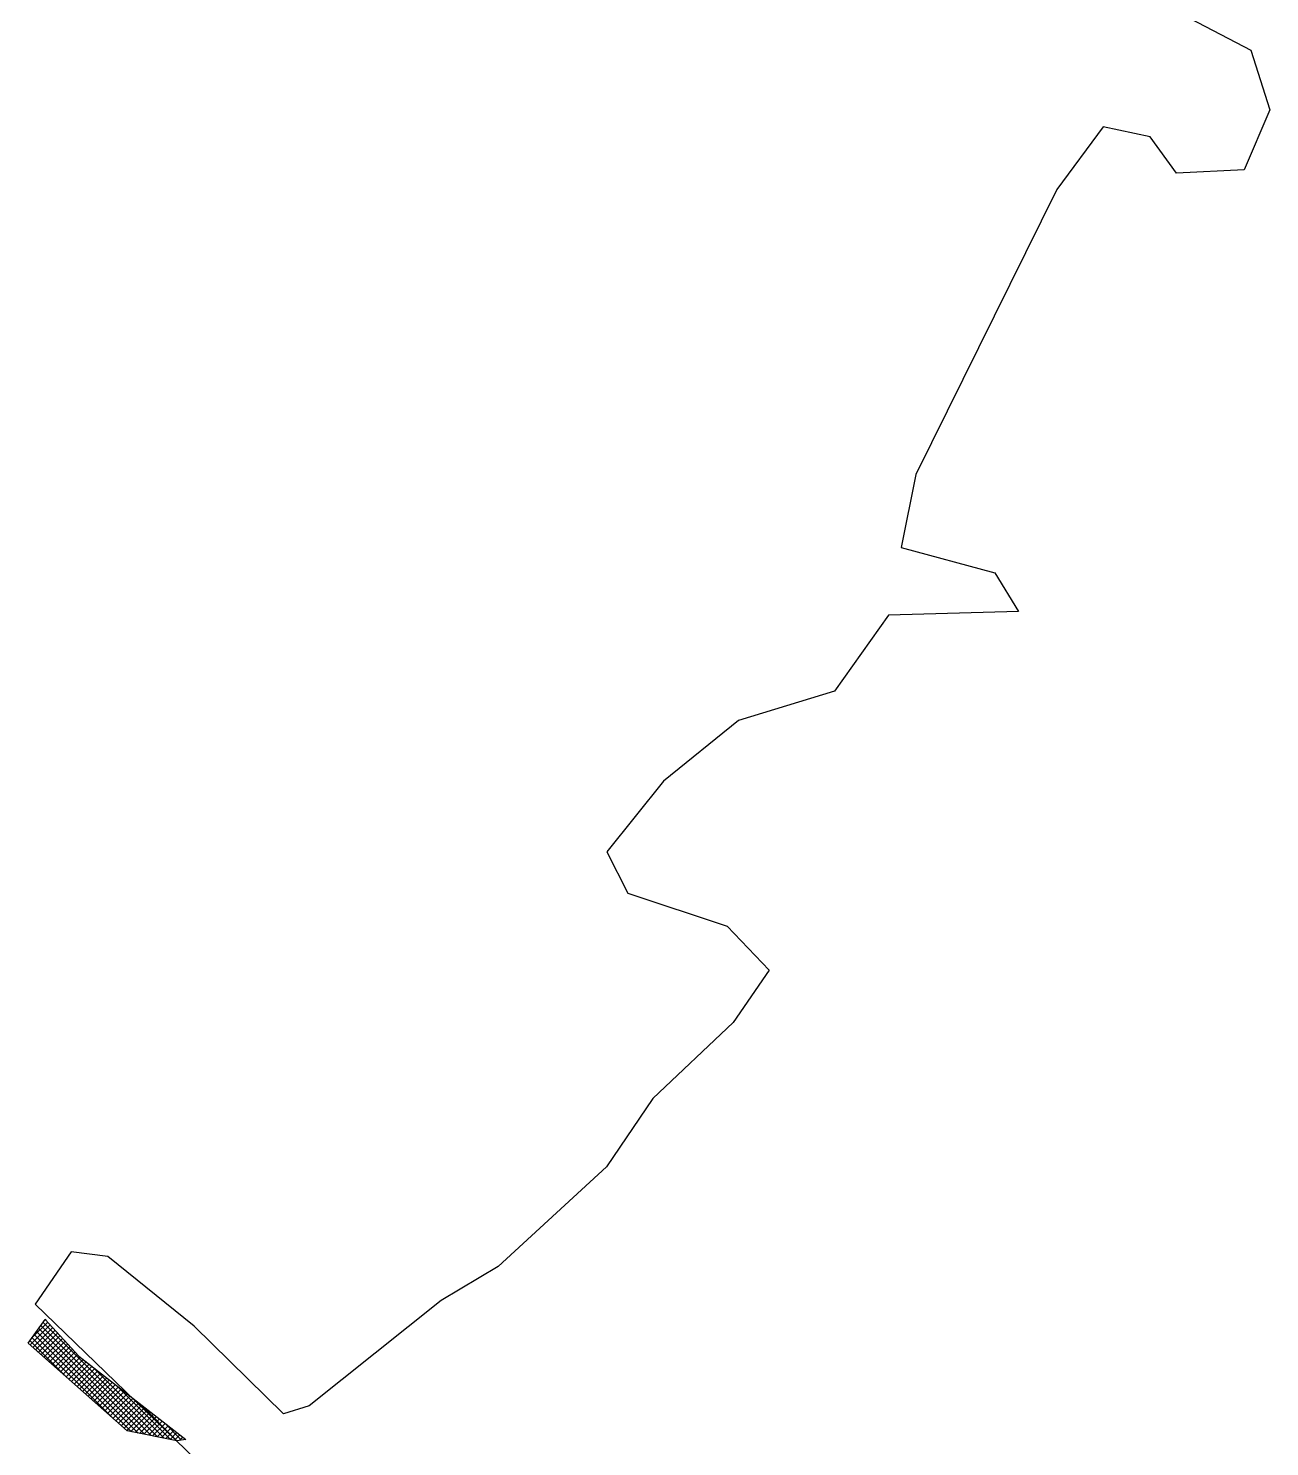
# Model space of a CAD drawing. Header units: metres. Extents: x 267365 to 277461, y 2088854 to 2108025.
# Drawn here: x 270949 to 272018, y 2092436 to 2093658 of the extents above; entities that cross this region are included whole.
import ezdxf

# ---------------------------------------------------------------- set-up
doc = ezdxf.new("R2010")
doc.units = ezdxf.units.M
doc.layers.add('PORT', color=5, linetype='Continuous')
doc.layers.add('village', color=3, linetype='Continuous')

msp = doc.modelspace()

# ---------------------------------------------------------------- linework, layer by layer
at = {"layer": 'PORT'}
for p, q in [((270949, 2092525), (270963.6, 2092545.6)), ((270963.6, 2092545.6), (270992.6, 2092514)), ((271034.3, 2092449.5), (270949, 2092525)), ((270992.6, 2092514), (271084.6, 2092442.1)), ((271076.9, 2092441.1), (271034.3, 2092449.5)), ((271084.6, 2092442.1), (271076.9, 2092441.1))]:
    msp.add_line(p, q, dxfattribs=at)
at = {"layer": 'PORT', "linetype": 'Continuous'}
for p, q in [((270950.5, 2092523.6), (270967.8, 2092541)), ((270952.9, 2092521.5), (270970, 2092538.6)), ((270953, 2092530.6), (270965.7, 2092543.3)), ((270955.3, 2092519.4), (270972.1, 2092536.3)), ((271049.1, 2092446.6), (270958, 2092537.7)), ((271054.7, 2092445.5), (270959.8, 2092540.3)), ((271060.3, 2092444.4), (270961.7, 2092542.9)), ((270964.3, 2092544.9), (270963.5, 2092545.6)), ((270981.3, 2092496.4), (270950.6, 2092527.1)), ((271020.6, 2092461.6), (270952.4, 2092529.8)), ((271037.9, 2092448.8), (270954.3, 2092532.4)), ((271043.5, 2092447.7), (270956.1, 2092535)), ((270957.7, 2092517.3), (270974.3, 2092533.9)), ((270960.1, 2092515.2), (270976.4, 2092531.6)), ((270962.4, 2092513.1), (270978.6, 2092529.3)), ((270964.8, 2092511), (270980.7, 2092526.9)), ((270967.2, 2092508.9), (270982.9, 2092524.6)), ((270969.6, 2092506.8), (270985, 2092522.2)), ((270972, 2092504.7), (270987.2, 2092519.9)), ((270974.3, 2092502.6), (270989.3, 2092517.6)), ((270976.7, 2092500.4), (270991.5, 2092515.2)), ((270979.1, 2092498.3), (270993.8, 2092513.1)), ((270981.5, 2092496.2), (270996.3, 2092511.1)), ((270983.9, 2092494.1), (270998.9, 2092509.1)), ((270986.2, 2092492), (271001.4, 2092507.1)), ((270988.6, 2092489.9), (271003.9, 2092505.2)), ((270991, 2092487.8), (271006.4, 2092503.2)), ((270993.4, 2092485.7), (271008.9, 2092501.2)), ((271065.9, 2092443.2), (271004.1, 2092505)), ((270995.8, 2092483.6), (271011.5, 2092499.3)), ((270998.2, 2092481.5), (271014, 2092497.3)), ((271000.5, 2092479.4), (271016.5, 2092495.3)), ((271002.9, 2092477.2), (271019, 2092493.4)), ((271005.3, 2092475.1), (271021.5, 2092491.4)), ((271007.7, 2092473), (271024.1, 2092489.4)), ((271010.1, 2092470.9), (271026.6, 2092487.4)), ((271071.5, 2092442.1), (271024.7, 2092488.9)), ((271012.4, 2092468.8), (271029.1, 2092485.5)), ((271014.8, 2092466.7), (271031.6, 2092483.5)), ((271017.2, 2092464.6), (271034.1, 2092481.5)), ((271019.6, 2092462.5), (271036.7, 2092479.6)), ((271022, 2092460.4), (271039.2, 2092477.6)), ((271024.3, 2092458.3), (271041.7, 2092475.6)), ((271026.7, 2092456.2), (271044.2, 2092473.6)), ((271029.1, 2092454), (271046.7, 2092471.7)), ((271031.5, 2092451.9), (271049.3, 2092469.7)), ((271033.9, 2092449.8), (271051.8, 2092467.7)), ((271037.4, 2092448.9), (271054.3, 2092465.8)), ((271041.1, 2092448.1), (271056.8, 2092463.8)), ((271077, 2092441.1), (271045.3, 2092472.8)), ((271044.9, 2092447.4), (271059.3, 2092461.8)), ((271048.6, 2092446.6), (271061.9, 2092459.9)), ((271052.4, 2092445.9), (271064.4, 2092457.9)), ((271056.1, 2092445.2), (271066.9, 2092455.9)), ((271059.9, 2092444.4), (271069.4, 2092453.9)), ((271063.6, 2092443.7), (271071.9, 2092452)), ((271081, 2092441.6), (271065.9, 2092456.7)), ((271067.4, 2092442.9), (271074.5, 2092450)), ((271071.2, 2092442.2), (271077, 2092448)), ((271074.9, 2092441.5), (271079.5, 2092446.1)), ((271079.3, 2092441.4), (271082, 2092444.1)), ((271084.4, 2092442), (271084.5, 2092442.1))]:
    msp.add_line(p, q, dxfattribs=at)
at = {"layer": 'village', "color": 3}
for p, q in [((271930.2, 2093676.4), (272002.2, 2093638.9)), ((272002.2, 2093638.9), (272018.4, 2093587.4)), ((272018.4, 2093587.4), (271996.3, 2093535.7)), ((271875, 2093572.8), (271835.1, 2093518.7)), ((271915.4, 2093564.2), (271875, 2093572.8)), ((271938.1, 2093533), (271915.4, 2093564.2)), ((271996.3, 2093535.7), (271938.1, 2093533)), ((271835.1, 2093518.7), (271713.7, 2093273.4)), ((271713.7, 2093273.4), (271700.8, 2093210.5)), ((271700.8, 2093210.5), (271781.7, 2093188.7)), ((271781.7, 2093188.7), (271802.1, 2093155.3)), ((271690, 2093152.1), (271643.5, 2093086.7)), ((271802.1, 2093155.3), (271690, 2093152.1)), ((271643.5, 2093086.7), (271560.7, 2093061.4)), ((271560.7, 2093061.4), (271496.1, 2093009.3)), ((271496.1, 2093009.3), (271447.3, 2092948.4)), ((271447.3, 2092948.4), (271465.5, 2092912.7)), ((271465.5, 2092912.7), (271550.9, 2092884.2)), ((271550.9, 2092884.2), (271587.1, 2092846.4)), ((271587.1, 2092846.4), (271556.1, 2092801.3)), ((271556.1, 2092801.3), (271487.1, 2092735.8)), ((271487.1, 2092735.8), (271447.2, 2092677.1)), ((271447.2, 2092677.1), (271353.7, 2092591.2)), ((270985.9, 2092603.9), (270954.9, 2092558.8)), ((271017.4, 2092599.7), (270985.9, 2092603.9)), ((271091.8, 2092539.7), (271017.4, 2092599.7)), ((271353.7, 2092591.2), (271304.6, 2092561.7)), ((271304.6, 2092561.7), (271191, 2092471.1)), ((270954.9, 2092558.8), (271101.8, 2092416.6)), ((271168.7, 2092464.1), (271091.8, 2092539.7)), ((271191, 2092471.1), (271168.7, 2092464.1))]:
    msp.add_line(p, q, dxfattribs=at)

doc.saveas('drawing.dxf')
